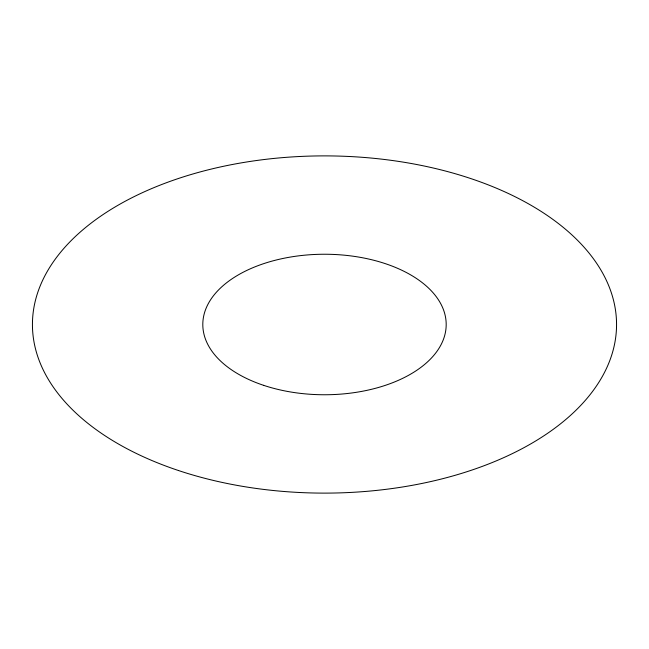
<?xml version="1.0" encoding="UTF-8"?>
<svg xmlns="http://www.w3.org/2000/svg" width="649" height="649" viewBox="0 0 649 649"><rect width="100%" height="100%" fill="white"/><g stroke="black" fill="none" stroke-linecap="round" stroke-linejoin="round"><path stroke-width="0.97" d="M263.656 385.344A121.688 70.254 0 0 0 446.188 324.5A121.688 70.254 0 0 0 263.656 263.656A121.688 70.254 0 0 0 263.656 385.344M178.475 470.525A292.05 168.61 0 0 0 616.55 324.5A292.05 168.61 0 0 0 178.475 178.475A292.05 168.61 0 0 0 178.475 470.525"/></g></svg>
